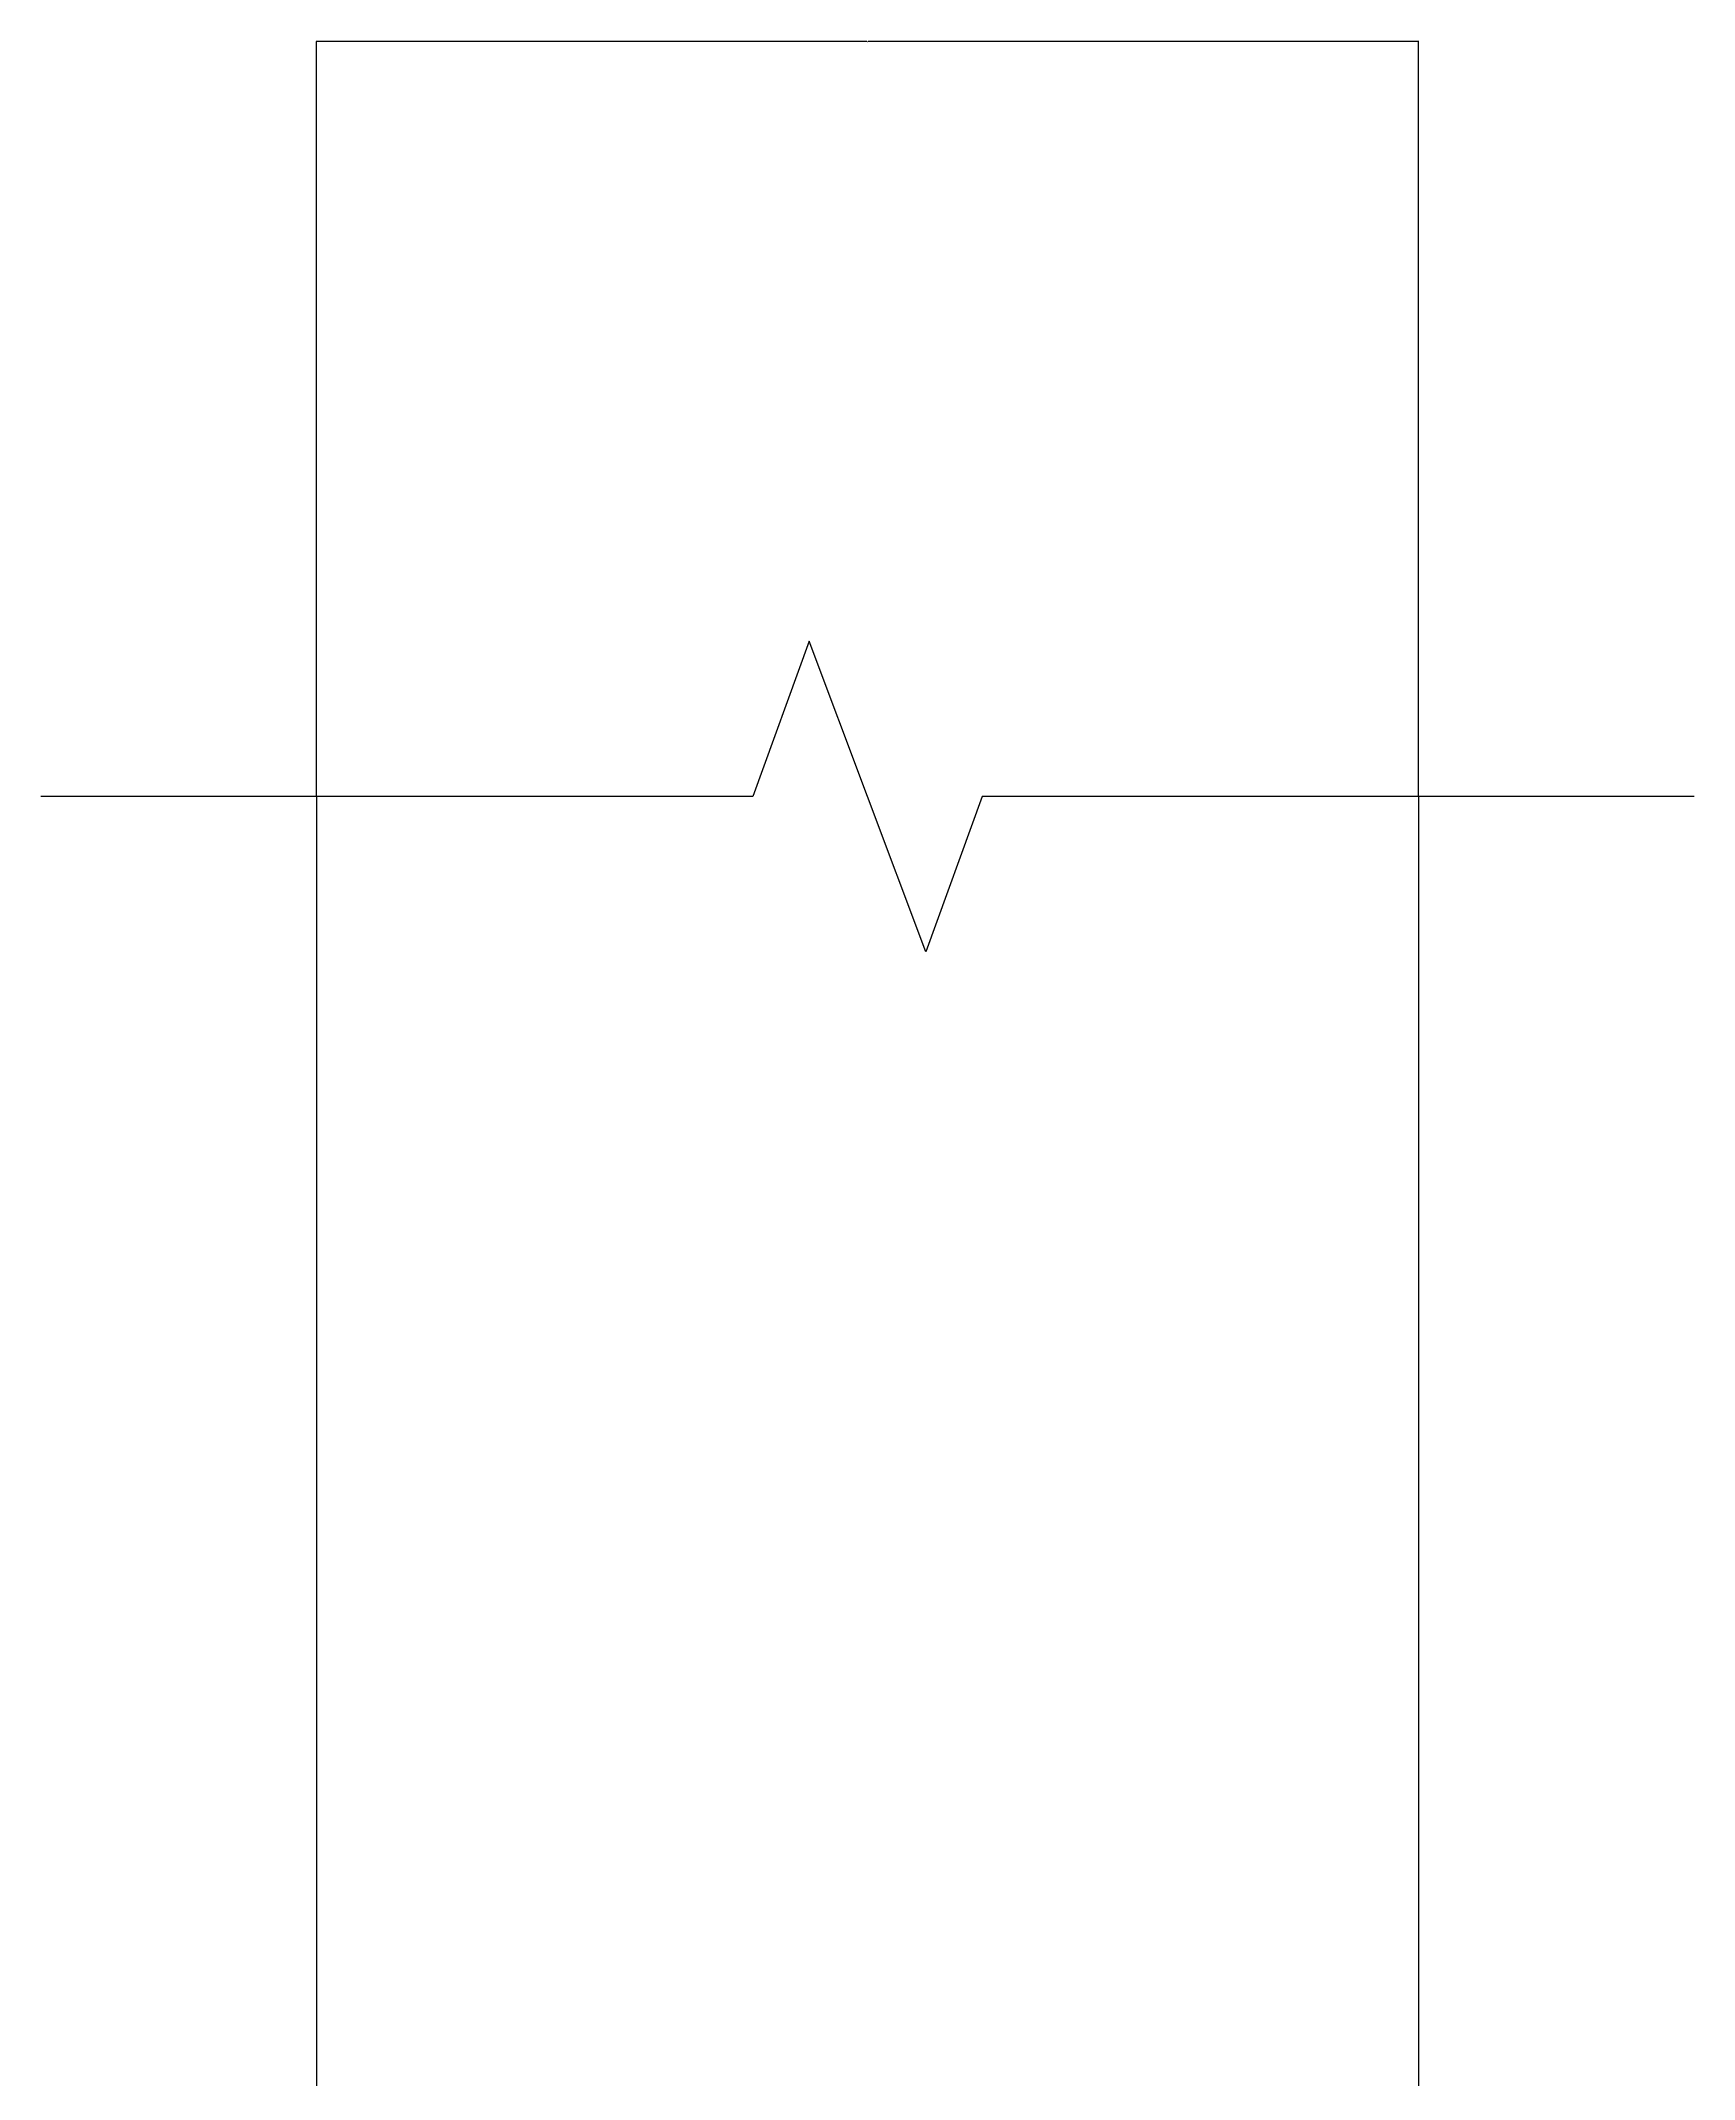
# Model space of a CAD drawing. Header units: metres. Extents: x 4568 to 182545, y -86951 to 35529.
# Drawn here: x 53754 to 55050, y -1232 to 365 of the extents above; entities that cross this region are included whole.
import ezdxf

# ---------------------------------------------------------------- set-up
doc = ezdxf.new("R2010")
doc.units = ezdxf.units.M
doc.layers.add('BEAM', color=4, linetype='Continuous')
doc.layers.add('DIM', color=1, linetype='Continuous')
doc.dimstyles.get("Standard").update_dxf_attribs({"dimtxt": 2.5, "dimasz": 2.5, "dimexe": 1.25, "dimexo": 0.625, "dimtad": 1, "dimcen": 2.5, "dimazin": 3, "dimtfac": 1, "dimtmove": 0, "dimatfit": 3})

# ---------------------------------------------------------------- blocks, each defined once
blk = doc.blocks.new('_CLOSEDFILLED')
at = {"color": 0, "linetype": 'BYBLOCK'}
blk.add_solid([(-1, 0.2), (0, 0), (-1, -0.2)], dxfattribs=at)
blk = doc.blocks.new('*D112')
for p, q in [((54401.35, 363.93), (53969.6, 363.93)), ((53969.85, -227.52), (53969.85, 363.93)), ((54834.1, 363.93), (54402.35, 363.93)), ((54833.85, -227.52), (54833.85, 363.93))]:
    blk.add_line(p, q)
at = {"layer": 'Defpoints'}
for p in [(54833.85, 363.93), (53969.85, -227.52), (54833.85, -227.52)]:
    blk.add_point(p, dxfattribs=at)
at = {"layer": 'DIM', "xscale": 0.25, "yscale": 0.25}
blk.add_blockref('_CLOSEDFILLED', (53969.85, 363.93), dxfattribs=at)
at = {"layer": 'DIM', "xscale": 0.25, "yscale": 0.25, "rotation": 180}
blk.add_blockref('_CLOSEDFILLED', (54833.85, 363.93), dxfattribs=at)
at = {"layer": 'DIM', "insert": (54401.85, 363.93), "char_height": 1, "attachment_point": 5}
blk.add_mtext('h', dxfattribs=at)

msp = doc.modelspace()

# ---------------------------------------------------------------- linework, layer by layer
at = {"layer": 'BEAM'}
for p, q in [((53969.85, -227.52), (53969.85, -2526.3)), ((54833.85, -227.52), (54833.85, -2526.3))]:
    msp.add_line(p, q, dxfattribs=at)
at = {"layer": 'DIM'}
msp.add_lwpolyline([(55049.85, -227.52), (54491.85, -227.52), (54447.52, -349.31), (54356.17, -105.74), (54311.85, -227.52), (53753.85, -227.52)], dxfattribs=at)

# ---------------------------------------------------------------- dimensions: what is measured, and where the dimension line sits
dim = msp.add_linear_dim(base=(54833.85, 363.93), p1=(54833.85, -227.52), p2=(53969.85, -227.52), text='h', dimstyle='Standard', dxfattribs=at)
dim.commit()
dim.dimension.update_dxf_attribs({"geometry": '*D112', "text_midpoint": (54401.85, 363.93)})

doc.saveas('drawing.dxf')
